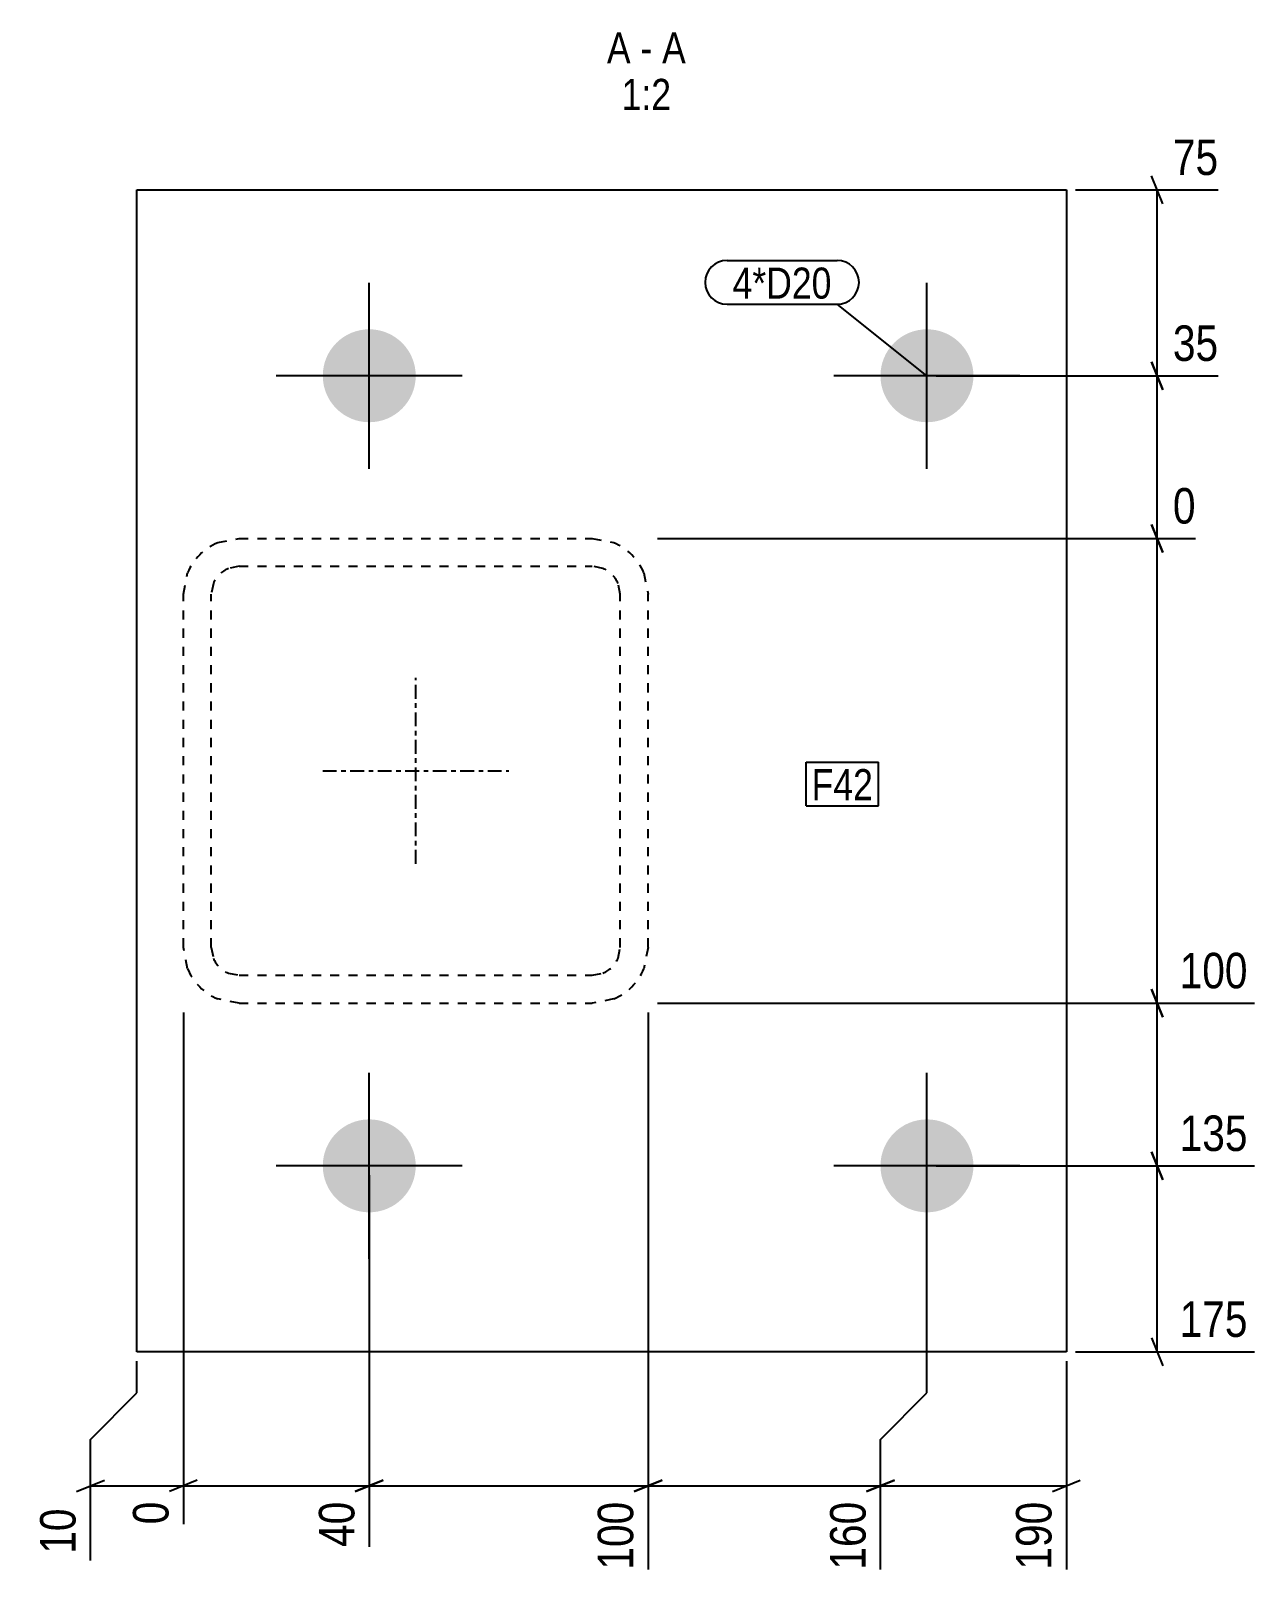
# Model space of a CAD drawing. Header units: millimetres. Extents: x -39 to 29426, y 3 to 740.
# Drawn here: x 15747.5 to 16010.9, y 3.2 to 335.9 of the extents above; entities that cross this region are included whole.
import ezdxf

# ---------------------------------------------------------------- set-up
doc = ezdxf.new("R2010")
doc.units = ezdxf.units.MM
doc.linetypes.add('DXK_LINE_DOT2', pattern=[3.9198, 1.9599, -1.9599])
doc.linetypes.add('DXK_LINE_DOT3', pattern=[5.9187, 2.979, -0.9799, 0.9799, -0.9799])
for name, color, linetype in [('MÅLSÆTNING', 7, 'Continuous'), ('STÅL', 7, 'Continuous'), ('TEKST', 7, 'Continuous')]:
    doc.layers.add(name, color=color, linetype=linetype)
doc.styles.add('Arial Narrow', font='ARIALN.TTF', dxfattribs={"height": 0.2})

msp = doc.modelspace()

# ---------------------------------------------------------------- hatches: boundary and pattern name
at = {"layer": 'STÅL', "linetype": 'Continuous'}
for points in [[(15820.27, 251.68, -1), (15820.27, 271.68, -1)], [(15940.27, 251.68, -1), (15940.27, 271.68, -1)], [(15820.27, 81.68, -1), (15820.27, 101.68, -1)], [(15940.27, 81.68, -1), (15940.27, 101.68, -1)]]:
    msp.add_hatch(color=96, dxfattribs=at).paths.add_polyline_path(points)

# ---------------------------------------------------------------- linework, layer by layer
at = {"layer": 'MÅLSÆTNING', "color": 7, "linetype": 'Continuous'}
for p, q in [((15991, 298.68), (15988.6, 304.68)), ((15972.27, 301.68), (16002.95, 301.68)), ((15989.8, 261.68), (15989.8, 301.68)), ((15988.6, 264.68), (15991, 258.68)), ((15991, 258.68), (15988.6, 264.68)), ((15942.27, 261.68), (16002.95, 261.68)), ((15942.27, 261.68), (16002.95, 261.68)), ((15989.8, 226.68), (15989.8, 261.68)), ((15988.6, 229.68), (15991, 223.68)), ((15991, 223.68), (15988.6, 229.68)), ((15882.27, 226.68), (15998.07, 226.68)), ((15882.27, 226.68), (15998.07, 226.68)), ((15989.8, 126.68), (15989.8, 226.68)), ((15882.27, 126.68), (16010.74, 126.68)), ((15882.27, 126.68), (16010.74, 126.68)), ((15988.6, 129.68), (15991, 123.68)), ((15991, 123.68), (15988.6, 129.68)), ((15989.8, 91.68), (15989.8, 126.68)), ((15780.27, 124.68), (15780.27, 14.55)), ((15880.27, 124.68), (15880.27, 4.8)), ((15880.27, 124.68), (15880.27, 4.8)), ((15988.6, 94.68), (15991, 88.68)), ((15991, 88.68), (15988.6, 94.68)), ((15942.27, 91.68), (16010.74, 91.68)), ((15942.27, 91.68), (16010.74, 91.68)), ((15989.8, 51.68), (15989.8, 91.68)), ((15820.27, 89.68), (15820.27, 9.68)), ((15820.27, 89.68), (15820.27, 9.68)), ((15940.27, 42.83), (15940.27, 89.68)), ((15940.27, 42.83), (15940.27, 89.68)), ((15988.6, 54.68), (15991, 48.68)), ((15972.27, 51.68), (16010.74, 51.68)), ((15770.27, 42.83), (15770.27, 49.68)), ((15970.27, 49.68), (15970.27, 4.8)), ((15760.27, 32.83), (15770.27, 42.83)), ((15930.27, 32.83), (15940.27, 42.83)), ((15930.27, 32.83), (15940.27, 42.83)), ((15760.27, 6.76), (15760.27, 32.83)), ((15930.27, 4.8), (15930.27, 32.83)), ((15930.27, 4.8), (15930.27, 32.83)), ((15757.27, 21.63), (15763.27, 24.03)), ((15783.27, 24.03), (15777.27, 21.63)), ((15823.27, 24.03), (15817.27, 21.63)), ((15817.27, 21.63), (15823.27, 24.03)), ((15883.27, 24.03), (15877.27, 21.63)), ((15877.27, 21.63), (15883.27, 24.03)), ((15933.27, 24.03), (15927.27, 21.63)), ((15927.27, 21.63), (15933.27, 24.03)), ((15967.27, 21.63), (15973.27, 24.03)), ((15760.27, 22.83), (15780.27, 22.83)), ((15780.27, 22.83), (15820.27, 22.83)), ((15820.27, 22.83), (15880.27, 22.83)), ((15880.27, 22.83), (15930.27, 22.83)), ((15930.27, 22.83), (15970.27, 22.83))]:
    msp.add_line(p, q, dxfattribs=at)
at = {"layer": 'STÅL', "color": 2, "linetype": 'Continuous'}
for p, q in [((15770.27, 51.68), (15770.27, 301.68)), ((15770.27, 301.68), (15970.27, 301.68)), ((15970.27, 301.68), (15970.27, 51.68)), ((15970.27, 51.68), (15770.27, 51.68))]:
    msp.add_line(p, q, dxfattribs=at)
at = {"layer": 'STÅL', "color": 96, "linetype": 'Continuous'}
for p, q in [((15820.27, 241.68), (15820.27, 281.68)), ((15940.27, 241.68), (15940.27, 281.68)), ((15840.27, 261.68), (15800.27, 261.68)), ((15960.27, 261.68), (15920.27, 261.68)), ((15820.27, 71.68), (15820.27, 111.68)), ((15940.27, 71.68), (15940.27, 111.68)), ((15840.27, 91.68), (15800.27, 91.68)), ((15960.27, 91.68), (15920.27, 91.68))]:
    msp.add_line(p, q, dxfattribs=at)
at = {"layer": 'STÅL', "color": 7, "linetype": 'DXK_LINE_DOT2'}
for p, q in [((15787.68, 225.77), (15792.27, 226.68)), ((15792.27, 226.68), (15868.27, 226.68)), ((15868.27, 226.68), (15872.86, 225.77)), ((15792.27, 220.68), (15789.97, 220.22)), ((15792.27, 220.68), (15868.27, 220.68)), ((15870.56, 220.22), (15868.27, 220.68)), ((15780.27, 214.68), (15781.18, 219.27)), ((15786.73, 216.97), (15786.27, 214.68)), ((15874.27, 214.68), (15873.81, 216.97)), ((15879.36, 219.27), (15880.27, 214.68)), ((15780.27, 138.68), (15780.27, 214.68)), ((15786.27, 138.68), (15786.27, 214.68)), ((15874.27, 138.68), (15874.27, 214.68)), ((15880.27, 138.68), (15880.27, 214.68)), ((15781.18, 134.09), (15780.27, 138.68)), ((15786.27, 138.68), (15786.73, 136.38)), ((15873.81, 136.38), (15874.27, 138.68)), ((15880.27, 138.68), (15879.36, 134.09)), ((15789.97, 133.14), (15792.27, 132.68)), ((15868.27, 132.68), (15870.56, 133.14)), ((15792.27, 132.68), (15868.27, 132.68)), ((15792.27, 126.68), (15787.68, 127.59)), ((15792.27, 126.68), (15868.27, 126.68)), ((15872.86, 127.59), (15868.27, 126.68))]:
    msp.add_line(p, q, dxfattribs=at)
at = {"layer": 'STÅL', "color": 7, "linetype": 'DXK_LINE_DOT3'}
for p, q in [((15830.27, 156.68), (15830.27, 196.68)), ((15810.27, 176.68), (15850.27, 176.68))]:
    msp.add_line(p, q, dxfattribs=at)
at = {"layer": 'STÅL', "color": 7, "linetype": 'DXK_LINE_DOT2'}
for centre, radius, start, end in [((15792.27, 214.68), 12, 112.5, 157.5), ((15868.27, 214.68), 12, 22.5, 67.5), ((15792.27, 214.68), 6, 112.5, 157.5), ((15868.27, 214.68), 6, 22.5, 67.5), ((15792.27, 138.68), 12, 202.5, 247.5), ((15792.27, 138.68), 6, 202.5, 247.5), ((15868.27, 138.68), 6, 292.5, 337.5), ((15868.27, 138.68), 12, 292.5, 337.5)]:
    msp.add_arc(centre, radius, start, end, dxfattribs=at)

# ---------------------------------------------------------------- wipeouts: each hides what was drawn before it
at = {"color": 0, "linetype": 'Continuous'}
for points in [[(15876.53, 328.88), (15876.53, 335.88), (15871.41, 335.88), (15871.41, 328.88)], [(15881.18, 328.88), (15881.18, 335.88), (15878.63, 335.88), (15878.63, 328.88)], [(15888.39, 328.88), (15888.39, 335.88), (15883.28, 335.88), (15883.28, 328.88)], [(15885.23, 318.88), (15885.23, 325.88), (15874.57, 325.88), (15874.57, 318.88)]]:
    msp.add_wipeout(points, dxfattribs=at).dxf.layer = 'TEKST'
at = {"color": 0}
for points in [[(15919.76, 278.27), (15919.76, 285.27), (15898.45, 285.27), (15898.45, 278.27)], [(15928.66, 170.36), (15928.66, 177.36), (15915.45, 177.36), (15915.45, 170.36)]]:
    msp.add_wipeout(points, dxfattribs=at).dxf.layer = 'TEKST'

# ---------------------------------------------------------------- next in the draw order: texts
at = {"layer": 'TEKST', "color": 3, "linetype": 'Continuous', "style": 'Arial Narrow'}
for s, height, p in [('A', 6.68, (15871.41, 328.88)), ('A', 6.68, (15883.28, 328.88)), ('-', 6.68, (15878.63, 328.88)), ('1:2', 6.681, (15874.57, 318.88))]:
    msp.add_text(s, height=height, dxfattribs=at).set_placement(p)

# ---------------------------------------------------------------- next in the draw order: wipeouts: each hides what was drawn before it
at = {"color": 0, "linetype": 'Continuous'}
for points in [[(16004.55, 303.28), (16004.55, 314.48), (15991.6, 314.48), (15991.6, 303.28)], [(16004.55, 263.28), (16004.55, 274.48), (15991.6, 274.48), (15991.6, 263.28)], [(15999.67, 228.28), (15999.67, 239.48), (15991.6, 239.48), (15991.6, 228.28)], [(16010.88, 128.28), (16010.88, 139.48), (15993.05, 139.48), (15993.05, 128.28)], [(16010.88, 93.28), (16010.88, 104.48), (15993.05, 104.48), (15993.05, 93.28)], [(16010.88, 53.28), (16010.88, 64.48), (15993.05, 64.48), (15993.05, 53.28)], [(15778.67, 21.02), (15767.47, 21.02), (15767.47, 12.95), (15778.67, 12.95)], [(15818.67, 21.02), (15807.47, 21.02), (15807.47, 8.07), (15818.67, 8.07)], [(15878.67, 21.02), (15867.47, 21.02), (15867.47, 3.2), (15878.67, 3.2)], [(15928.67, 21.02), (15917.47, 21.02), (15917.47, 3.2), (15928.67, 3.2)], [(15968.67, 21.02), (15957.47, 21.02), (15957.47, 3.2), (15968.67, 3.2)], [(15758.67, 19.57), (15747.47, 19.57), (15747.47, 6.62), (15758.67, 6.62)]]:
    msp.add_wipeout(points, dxfattribs=at).dxf.layer = 'MÅLSÆTNING'
at = {"color": 0}
for points in [[(15919.76, 278.27), (15919.76, 285.27), (15898.45, 285.27), (15898.45, 278.27)], [(15928.66, 170.36), (15928.66, 177.36), (15915.45, 177.36), (15915.45, 170.36)]]:
    msp.add_wipeout(points, dxfattribs=at).dxf.layer = 'TEKST'

# ---------------------------------------------------------------- next in the draw order: linework, layer by layer
at = {"layer": 'MÅLSÆTNING', "color": 7, "linetype": 'Continuous'}
for p, q in [((15780.27, 124.68), (15780.27, 14.55)), ((15783.27, 24.03), (15777.27, 21.63))]:
    msp.add_line(p, q, dxfattribs=at)
at = {"layer": 'TEKST', "color": 7, "linetype": 'Continuous'}
for p, q in [((15897.25, 286.47), (15920.96, 286.47)), ((15897.25, 277.07), (15920.96, 277.07)), ((15940.27, 261.68), (15920.96, 277.07)), ((15914.25, 178.56), (15929.86, 178.56)), ((15914.25, 169.16), (15914.25, 178.56)), ((15929.86, 169.16), (15929.86, 178.56)), ((15914.25, 169.16), (15929.86, 169.16))]:
    msp.add_line(p, q, dxfattribs=at)
for centre, start, end in [((15897.25, 281.77), 90, 270), ((15920.96, 281.77), 270, 90)]:
    msp.add_arc(centre, 4.7, start, end, dxfattribs=at)

# ---------------------------------------------------------------- next in the draw order: texts
at = {"layer": 'MÅLSÆTNING', "color": 3, "linetype": 'Continuous', "style": 'Arial Narrow'}
for s, height, p in [('75', 7.635, (15993.2, 304.88)), ('35', 7.635, (15993.2, 264.88)), ('0', 7.64, (15993.2, 229.88)), ('100', 7.635, (15994.65, 129.88)), ('135', 7.635, (15994.65, 94.88)), ('175', 7.635, (15994.65, 54.88))]:
    msp.add_text(s, height=height, dxfattribs=at).set_placement(p)
for s, height, p in [('10', 7.635, (15757.07, 8.22)), ('0', 7.64, (15777.07, 14.55)), ('40', 7.635, (15817.07, 9.68)), ('100', 7.635, (15877.07, 4.8)), ('160', 7.635, (15927.07, 4.8)), ('190', 7.635, (15967.07, 4.8))]:
    msp.add_text(s, height=height, rotation=90.0002, dxfattribs=at).set_placement(p)
at = {"layer": 'TEKST', "color": 3, "style": 'Arial Narrow'}
for s, p in [('4*D20', (15898.45, 278.27)), ('F42', (15915.45, 170.36))]:
    msp.add_text(s, height=6.681, dxfattribs=at).set_placement(p)

doc.saveas('drawing.dxf')
